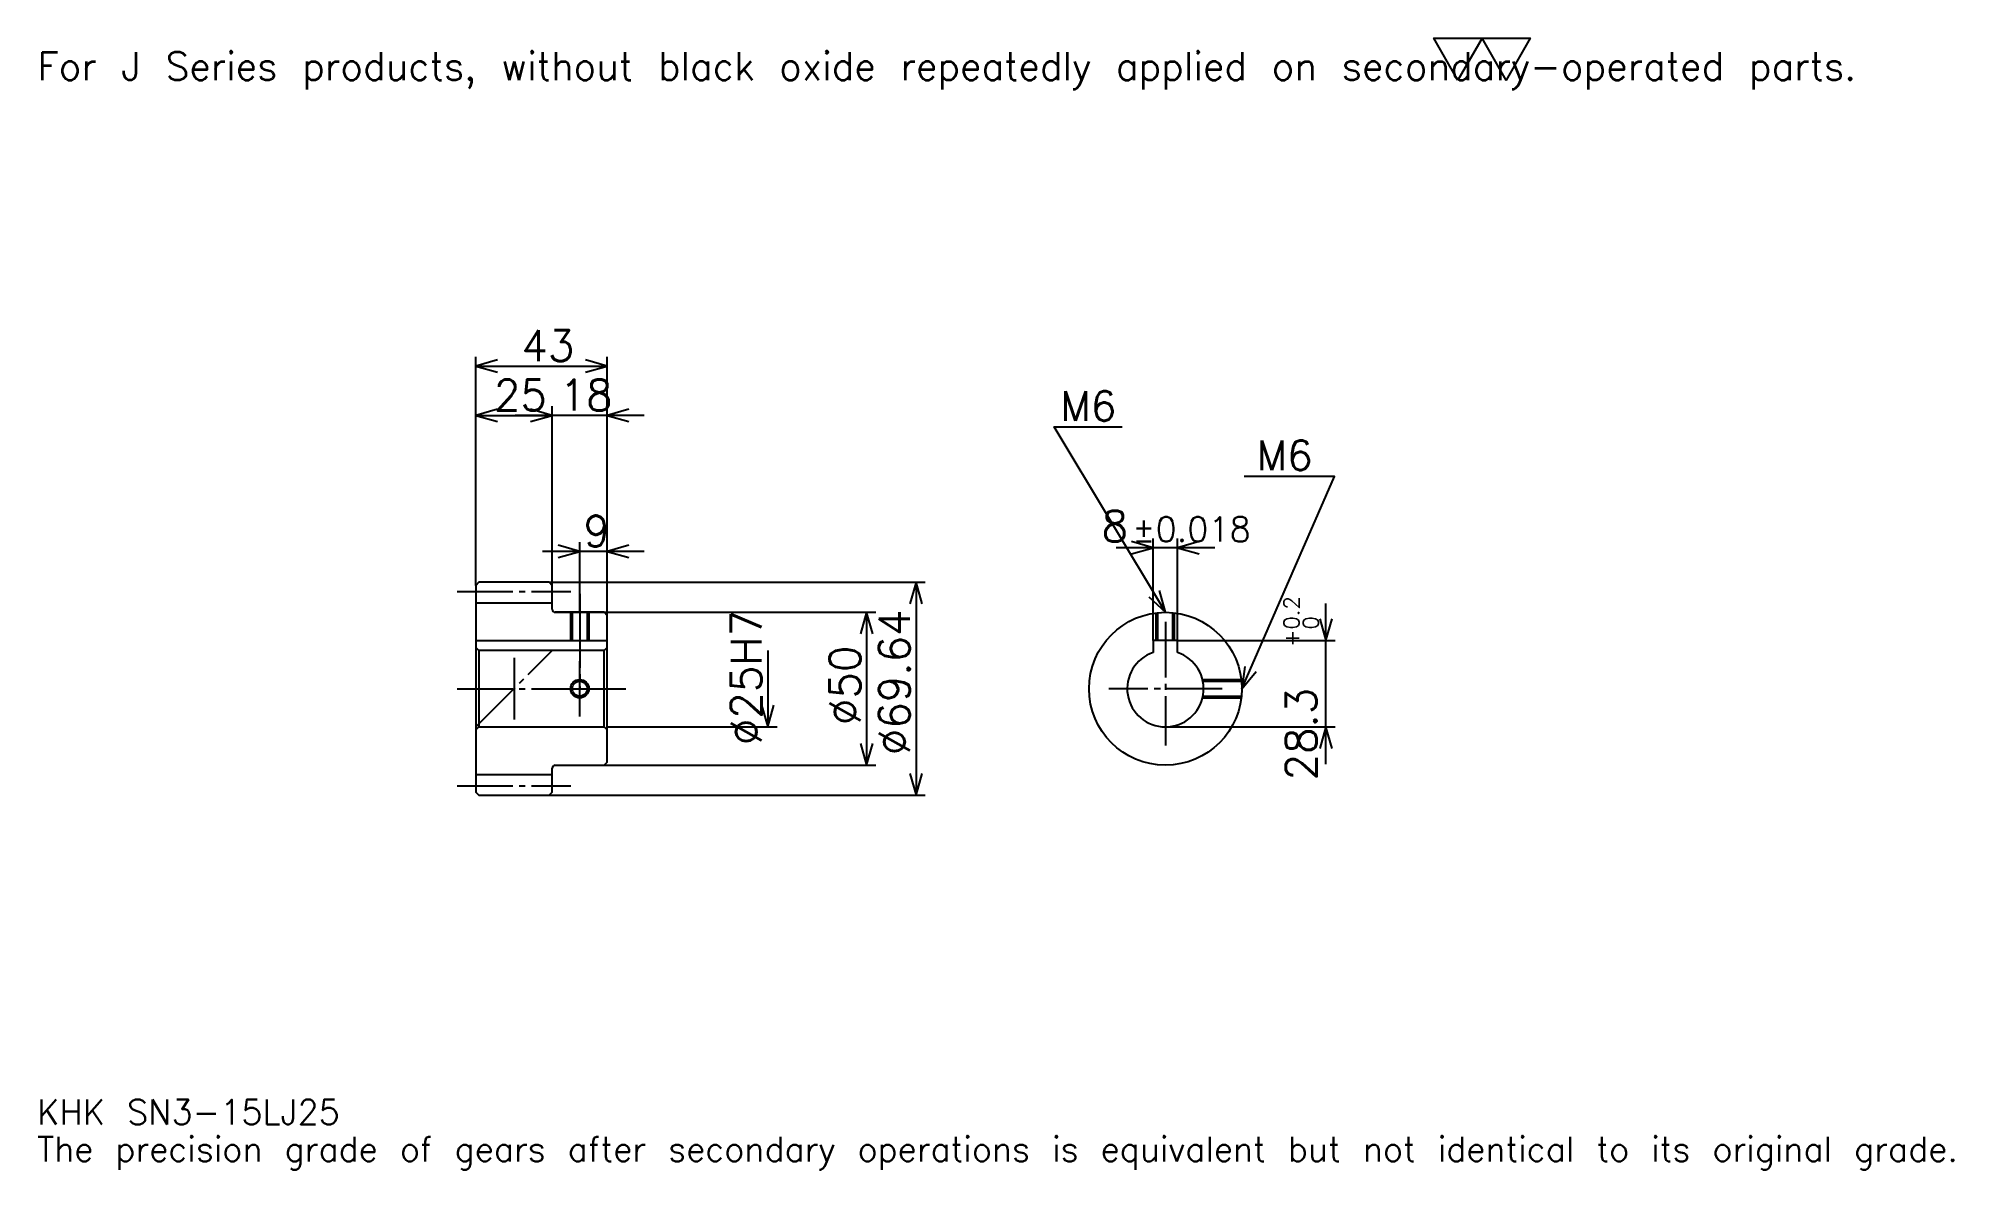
# Model space of a CAD drawing. Extents: x 21 to 647, y 7 to 378.
import ezdxf

# ---------------------------------------------------------------- set-up
doc = ezdxf.new("R2010")
doc.units = 0
doc.linetypes.add('DASHDOT', pattern=[24.260869, 18.195652, -2.021739, 2.021739, -2.021739])
doc.layers.get('0').update_dxf_attribs({"linetype": 'CONTINUOUS'})
doc.layers.add('DASHDOT', color=6, linetype='DASHDOT')
doc.styles.add('KANJI', font='TXT', dxfattribs={"bigfont": 'BIGFONT'})

msp = doc.modelspace()

# ---------------------------------------------------------------- linework, layer by layer
at = {"color": 5}
for p, q in [((163.760864, 199.591553), (163.760864, 273.38501)), ((163.760864, 270.352417), (206.760864, 270.352417)), ((206.760864, 199.591553), (206.760864, 273.38501)), ((188.760864, 199.591553), (188.760864, 257.211121)), ((163.760864, 254.178497), (188.760864, 254.178497)), ((218.891296, 254.178497), (176.630432, 254.178497)), ((385.456512, 180.571747), (385.456512, 213.930435)), ((393.456512, 180.571747), (393.456512, 213.930435)), ((218.891296, 209.700241), (185.630432, 209.700241)), ((197.760864, 199.591553), (197.760864, 212.732849)), ((405.586945, 210.897827), (373.32608, 210.897827)), ((163.760864, 198.591553), (163.760864, 199.591553)), ((187.760864, 199.591553), (206.760864, 199.591553)), ((188.760864, 198.591553), (188.760864, 199.591553)), ((197.760864, 189.771744), (197.760864, 199.591553)), ((197.760864, 189.771744), (197.760864, 199.591553)), ((206.760864, 199.591553), (310.880432, 199.591553)), ((206.760864, 188.771744), (206.760864, 199.591553)), ((307.847839, 199.591553), (307.847839, 129.951935)), ((189.760864, 189.771744), (206.760864, 189.771744)), ((206.760864, 189.771744), (294.706512, 189.771744)), ((291.673889, 189.771744), (291.673889, 139.771744)), ((441.978241, 140.141312), (441.978241, 192.702179)), ((259.32608, 177.271744), (259.32608, 152.271744)), ((393.456512, 180.571747), (445.010864, 180.571747)), ((206.760864, 152.271744), (262.358704, 152.271744)), ((389.456512, 152.271744), (445.010864, 152.271744)), ((189.760864, 139.771744), (206.760864, 139.771744)), ((206.760864, 139.771744), (294.706512, 139.771744)), ((187.760864, 129.951935), (206.760864, 129.951935)), ((206.760864, 129.951935), (310.880432, 129.951935))]:
    msp.add_line(p, q, dxfattribs=at)
at = {"color": 4}
for p, q in [((163.760864, 192.841553), (188.760864, 192.841553)), ((163.760864, 180.571747), (206.760864, 180.571747)), ((164.760864, 177.271744), (164.760864, 152.271744)), ((205.760864, 177.271744), (206.760864, 178.271744)), ((205.760864, 152.271744), (206.760864, 151.271744)), ((163.760864, 136.701935), (188.760864, 136.701935))]:
    msp.add_line(p, q, dxfattribs=at)
at = {"color": 7}
msp.add_line((176.260864, 174.880432), (176.260864, 154.663055), dxfattribs=at)
msp.add_lwpolyline([(485.217377, 363.913055), (477.332581, 377.580017), (508.871735, 377.580017), (500.986938, 363.913055), (493.102173, 377.580017), (485.217377, 363.913055)], dxfattribs=at)
at = {"color": 5}
for points in [[(170.836945, 272.374146), (163.760864, 270.352417), (170.836945, 268.330688)], [(199.684784, 268.330688), (206.760864, 270.352417), (199.684784, 272.374146)], [(170.836945, 256.200256), (163.760864, 254.178497), (170.836945, 252.156769)], [(181.684784, 252.156769), (188.760864, 254.178497), (181.684784, 256.200256)], [(181.684784, 252.156769), (188.760864, 254.178497), (181.684784, 256.200256)], [(213.836945, 256.200256), (206.760864, 254.178497), (213.836945, 252.156769)], [(389.456512, 189.771744), (353.065216, 250.42392), (375.304321, 250.42392)], [(414.456512, 164.771744), (444.782593, 234.25), (415.265198, 234.25)], [(190.684784, 207.678497), (197.760864, 209.700241), (190.684784, 211.721985)], [(213.836945, 211.721985), (206.760864, 209.700241), (213.836945, 207.678497)], [(378.380432, 208.876099), (385.456512, 210.897827), (378.380432, 212.919571)], [(400.532593, 212.919571), (393.456512, 210.897827), (400.532593, 208.876099)], [(309.869568, 192.515457), (307.847839, 199.591553), (305.82608, 192.515457)], [(384.082275, 194.799255), (389.456512, 189.771744), (387.54953, 196.879608)], [(293.695648, 182.695648), (291.673889, 189.771744), (289.652161, 182.695648)], [(439.956512, 187.647827), (441.978241, 180.571747), (443.999969, 187.647827)], [(415.434265, 172.065735), (414.456512, 164.771744), (419.140137, 170.448196)], [(257.304352, 159.347824), (259.32608, 152.271744), (261.347809, 159.347824)], [(443.999969, 145.195663), (441.978241, 152.271744), (439.956512, 145.195663)], [(289.652161, 146.847839), (291.673889, 139.771744), (293.695648, 146.847839)], [(305.82608, 137.02803), (307.847839, 129.951935), (309.869568, 137.02803)]]:
    msp.add_lwpolyline(points, dxfattribs=at)
at = {"color": 4}
for points in [[(188.760864, 190.771744), (188.760864, 198.591553), (187.760864, 199.591553), (164.760864, 199.591553), (163.760864, 198.591553), (163.760864, 151.271744)], [(189.760864, 139.771744), (205.760864, 139.771744), (206.760864, 140.771744), (206.760864, 188.771744), (205.760864, 189.771744), (189.760864, 189.771744)], [(194.760864, 189.771744), (194.760864, 180.571747)], [(195.300873, 189.771744), (195.300873, 180.571747)], [(200.220856, 189.771744), (200.220856, 180.571747)], [(200.760864, 189.771744), (200.760864, 180.571747)], [(386.456512, 180.571747), (386.456512, 189.591095)], [(386.996521, 180.571747), (386.996521, 189.650421)], [(391.916504, 180.571747), (391.916504, 189.650421)], [(392.456512, 180.571747), (392.456512, 189.591095)], [(163.760864, 151.271744), (164.760864, 152.271744), (205.760864, 152.271744), (205.760864, 177.271744), (164.760864, 177.271744), (163.760864, 178.271744)], [(393.456512, 176.614456), (393.456512, 180.571747), (385.456512, 180.571747), (385.456512, 176.614456)], [(401.591187, 167.771744), (414.275879, 167.771744)], [(401.712036, 167.23175), (414.335205, 167.23175)], [(401.591187, 161.771744), (414.275879, 161.771744)], [(401.712036, 162.311737), (414.335205, 162.311737)], [(163.760864, 151.271744), (163.760864, 130.951935), (164.760864, 129.951935), (187.760864, 129.951935), (188.760864, 130.951935), (188.760864, 138.771744)]]:
    msp.add_lwpolyline(points, dxfattribs=at)
for centre, radius in [((389.456512, 164.771744), 25), ((197.760864, 164.771744), 2.46)]:
    msp.add_circle(centre, radius, dxfattribs=at)
at = {"color": 7}
msp.add_circle((197.760864, 164.771744), 3, dxfattribs=at)
at = {"color": 4}
for centre, radius, start, end in [((189.760864, 190.771744), 1, 180, 270), ((389.456512, 164.771744), 12.5, 108.662925185, 71.337074815), ((189.760864, 138.771744), 1, 90, 180)]:
    msp.add_arc(centre, radius, start, end, dxfattribs=at)
at = {"layer": 'DASHDOT', "color": 7}
for p, q in [((157.695648, 196.591553), (194.82608, 196.591553)), ((197.760864, 189.771744), (197.760864, 164.771744)), ((389.456512, 186.636963), (389.456512, 146.206528)), ((163.760864, 152.271744), (188.760864, 177.271744)), ((157.695648, 164.771744), (212.82608, 164.771744)), ((408.021729, 164.771744), (370.891296, 164.771744)), ((157.695648, 132.951935), (194.82608, 132.951935))]:
    msp.add_line(p, q, dxfattribs=at)
for points in [[(197.760864, 195.83696), (197.760864, 174.506531)], [(197.760864, 155.706528), (197.760864, 173.83696)], [(188.695648, 164.771744), (206.82608, 164.771744)]]:
    msp.add_lwpolyline(points, dxfattribs=at)

# ---------------------------------------------------------------- texts
at = {"color": 7, "style": 'KANJI'}
for s, height, p in [('For J Series products, without black oxide repeatedly applied on secondary-operated parts.', 9.097826, (20.217392, 363.913055)), ('43', 10.108696, (178.690216, 271.969818)), ('25', 10.108696, (169.690216, 255.795898)), ('18', 10.108696, (191.190216, 255.795898)), ('M6', 9.704348, (355.086945, 252.445648)), ('M6', 9.704348, (419.308685, 236.271744)), ('9', 10.108696, (198.97554, 211.317627)), ('8', 10.108696, (368.590149, 212.919571)), ('%%p0.018', 8.086957, (378.596527, 212.919571)), ('KHK SN3-15LJ25', 8.086957, (20.217392, 22.23913)), ('The precision grade of gears after secondary operations is equivalent but not identical to its original grade.', 8.086957, (20.217392, 10.108696))]:
    msp.add_text(s, height=height, dxfattribs=at).set_placement(p)
for s, height, p in [('0.2', 5.054348, (433.28476, 184.183533)), ('%%c25H7', 10.108696, (257.304352, 146.32338)), ('%%c69.64', 10.108696, (305.82608, 143.038055)), ('+', 5.054348, (433.28476, 178.522675)), ('0', 5.054348, (439.552155, 184.183533)), ('%%c50', 10.108696, (289.652161, 152.894028)), ('28.3', 10.108696, (438.945618, 134.768234))]:
    msp.add_text(s, height=height, rotation=90, dxfattribs=at).set_placement(p)

doc.saveas('drawing.dxf')
